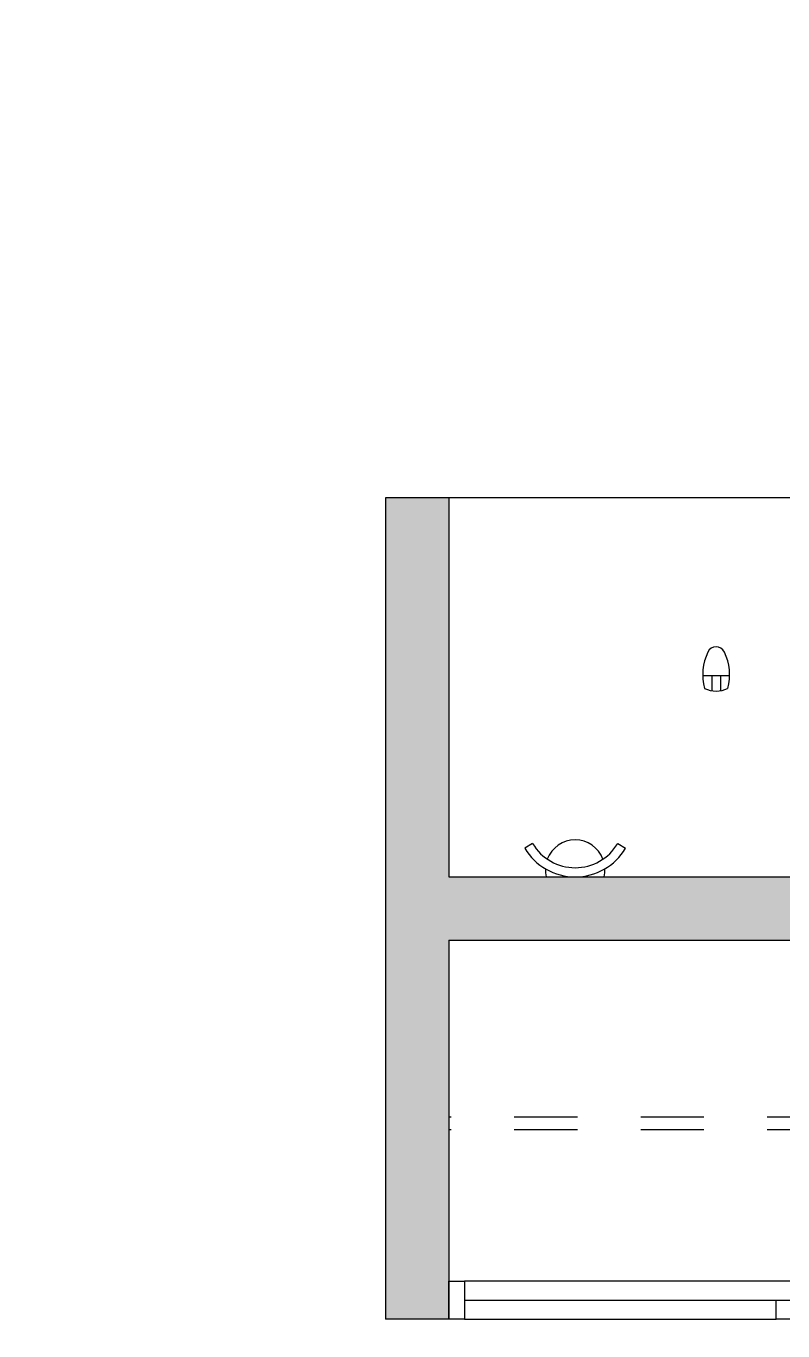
# Model space of a CAD drawing. Header units: millimetres. Extents: x 1294.6 to 1304.6, y 78.5 to 86.5.
# Drawn here: x 1298.156 to 1299.354, y 82.268 to 84.333 of the extents above; entities that cross this region are included whole.
import ezdxf

# ---------------------------------------------------------------- set-up
doc = ezdxf.new("R2010")
doc.units = ezdxf.units.MM
doc.linetypes.add('TRATTEGGIATA2', pattern=[9.525, 6.35, -3.175])
doc.layers.add('ARREDI attrezzature - furniture', color=175, linetype='Continuous')
doc.layers.add('MURATURA sezioni - wall sections', color=7, linetype='Continuous')
doc.layers.add('MURATURA tratteggi - hatch walls', color=7, linetype='Continuous', lineweight=40, true_color=0xa8a8a8)

msp = doc.modelspace()

# ---------------------------------------------------------------- hatches: boundary and pattern name
at = {"layer": 'MURATURA tratteggi - hatch walls', "ltscale": 0.02}
h = msp.add_hatch(color=256, dxfattribs=at)
h.dxf.hatch_style = 1
h.paths.add_polyline_path([(1294.9247, 85.1771), (1299.0016, 85.1771), (1299.0016, 85.2971), (1294.5747, 85.2971), (1294.5747, 84.6804), (1294.9247, 84.6804)])
h.paths.add_polyline_path([(1294.9247, 81.1863), (1294.5747, 81.1863), (1294.5747, 79.8105), (1299.1184, 79.8105), (1299.1184, 79.9305), (1294.9247, 79.9305)])
h.paths.add_polyline_path([(1294.9247, 82.8366), (1294.5747, 82.8366), (1294.5747, 82.2866), (1294.9247, 82.2866)])
h.paths.add_polyline_path([(1304.5784, 81.1863), (1304.2284, 81.1863), (1304.2284, 80.5505), (1304.2284, 79.9305), (1300.5284, 79.9305), (1300.5284, 81.1863), (1300.4284, 81.1863), (1300.4284, 79.9305), (1300.2784, 79.9305), (1300.2784, 79.8105), (1304.5784, 79.8105)])
h.paths.add_polyline_path([(1304.5784, 82.8366), (1304.2284, 82.8366), (1304.2284, 82.2866), (1304.5784, 82.2866)])
h.paths.add_polyline_path([(1304.5784, 85.2971), (1300.1016, 85.2971), (1300.1016, 85.1771), (1304.2284, 85.1771), (1304.2284, 84.6804), (1304.5784, 84.6804)])
h.paths.add_polyline_path([(1300.5284, 83.5866), (1300.4284, 83.5866), (1300.4284, 82.9866), (1298.8247, 82.9866), (1298.8247, 83.5866), (1298.7247, 83.5866), (1298.7247, 82.2866), (1298.8247, 82.2866), (1298.8247, 82.8866), (1300.4284, 82.8866), (1300.4284, 82.2866), (1300.5284, 82.2866)])

# ---------------------------------------------------------------- linework, layer by layer
at = {"layer": 'ARREDI attrezzature - furniture'}
for p, q in [((1299.269, 83.3046), (1299.2266, 83.3046)), ((1299.2408, 83.3046), (1299.2408, 83.2813)), ((1299.2549, 83.3046), (1299.2549, 83.2813)), ((1298.9574, 83.0393), (1298.945, 83.0319)), ((1299.092, 83.0393), (1299.1045, 83.0319))]:
    msp.add_line(p, q, dxfattribs=at)
at = {"layer": 'ARREDI attrezzature - furniture', "linetype": 'TRATTEGGIATA2', "ltscale": 0.01}
for p, q in [((1300.4284, 82.6066), (1298.8247, 82.6066)), ((1300.4284, 82.5865), (1298.8247, 82.5865))]:
    msp.add_line(p, q, dxfattribs=at)
at = {"layer": 'ARREDI attrezzature - furniture', "color": 251}
msp.add_line((1298.8497, 82.2866), (1299.3426, 82.2866), dxfattribs=at)
at = {"layer": 'ARREDI attrezzature - furniture'}
msp.add_lwpolyline([(1298.8247, 82.9866), (1300.4284, 82.9866), (1300.4284, 83.5866), (1298.8247, 83.5866)], close=True, dxfattribs=at)
for points in [[(1298.8247, 82.3466), (1298.8497, 82.3466), (1298.8497, 82.2866), (1298.8247, 82.2866), (1298.8247, 82.3466)], [(1298.8497, 82.3466), (1298.8497, 82.3166), (1299.3926, 82.3166), (1299.3926, 82.3466), (1298.8497, 82.3466)], [(1299.3426, 82.3166), (1299.9105, 82.3166), (1299.9105, 82.2866), (1299.3426, 82.2866), (1299.3426, 82.3166)]]:
    msp.add_lwpolyline(points, dxfattribs=at)
for centre, radius, start, end in [((1299.2478, 83.3361), 0.0145, 25.8017, 154.1983), ((1299.3086, 83.3068), 0.082, 154.1983, 195.4081), ((1299.1871, 83.3068), 0.082, 344.5919, 25.8017), ((1299.2478, 83.3213), 0.0406, 243.2266, 296.7734), ((1299.0247, 82.998), 0.0471, 20.7403, 159.2597), ((1299.0247, 83.0794), 0.0928, 210.7513, 329.2487), ((1299.0247, 83.0794), 0.0783, 210.7513, 329.2487), ((1299.0247, 82.998), 0.0471, 178.2955, 194.0229), ((1299.0247, 82.998), 0.0471, 345.9771, 1.7045)]:
    msp.add_arc(centre, radius, start, end, dxfattribs=at)
at = {"layer": 'MURATURA sezioni - wall sections', "ltscale": 0.02}
for p, q in [((1298.8247, 83.5866), (1298.7247, 83.5866)), ((1298.7247, 83.5866), (1298.7247, 82.2866)), ((1298.8247, 83.5866), (1298.8247, 82.9866)), ((1298.8247, 82.9866), (1300.4284, 82.9866)), ((1298.8247, 82.8866), (1300.4284, 82.8866)), ((1298.8247, 82.8866), (1298.8247, 82.2866)), ((1298.8247, 82.2866), (1298.7247, 82.2866)), ((1298.7247, 82.2866), (1298.7247, 82.2866)), ((1298.7247, 82.2866), (1298.7247, 82.2866)), ((1298.7247, 82.2866), (1298.7247, 82.2866)), ((1298.7247, 82.2866), (1298.7247, 82.2866)), ((1298.7247, 82.2866), (1298.7247, 82.2866)), ((1298.7247, 82.2866), (1298.7247, 82.2866))]:
    msp.add_line(p, q, dxfattribs=at)
at = {"layer": 'MURATURA tratteggi - hatch walls', "ltscale": 0.02}
msp.add_line((1298.7247, 82.2866), (1298.7247, 82.2866), dxfattribs=at)
msp.add_line((1298.7247, 82.2866), (1298.7247, 82.2866), dxfattribs=at)
msp.add_line((1298.7247, 82.2866), (1298.7247, 82.2866), dxfattribs=at)
msp.add_line((1298.7247, 82.2866), (1298.7247, 82.2866), dxfattribs=at)
msp.add_line((1298.7247, 82.2866), (1298.7247, 82.2866), dxfattribs=at)
msp.add_line((1298.7247, 82.2866), (1298.7247, 82.2866), dxfattribs=at)

doc.saveas('drawing.dxf')
